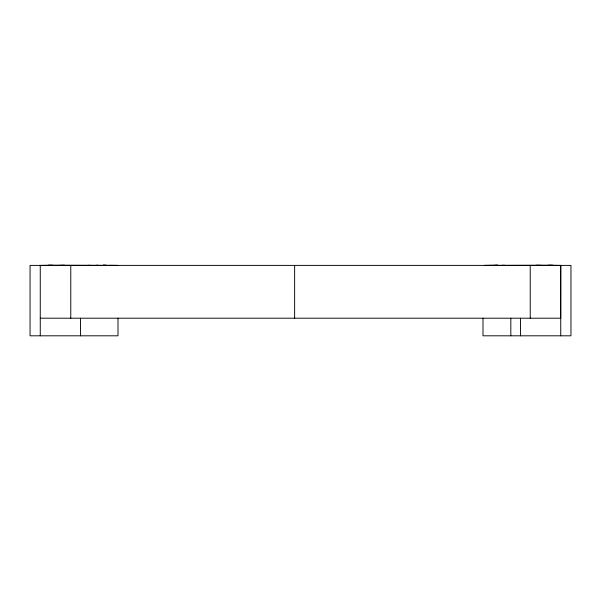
<?xml version="1.0" encoding="UTF-8"?>
<svg xmlns="http://www.w3.org/2000/svg" width="601" height="601" viewBox="0 0 601 601"><rect width="100%" height="100%" fill="white"/><g stroke="black" fill="none" stroke-linecap="round" stroke-linejoin="round"><path stroke-width="0.9" d="M548.495 265.191L560.741 265.394L560.718 318.207L40.259 318.199M501.767 265.394L504.412 265.191M109.209 265.341L116.729 265.394M493.992 265.394L497.726 265.191L484.271 265.394L552.815 265.191M59.041 265.394L64.322 265.191M52.505 265.191L40.259 265.394L40.259 335.809M48.185 265.191L118.006 265.394M536.678 265.191L541.967 265.394M106.693 265.326L103.274 265.191L107.008 265.394M96.588 265.191L98.354 265.326M88.805 265.191L90.173 265.394M560.733 265.387L560.741 335.809M530.225 265.394L530.225 318.199M520.549 318.199L520.549 335.809M510.827 318.199L510.827 335.809M482.994 318.199L482.994 335.809L570.95 335.809L570.95 265.394L30.05 265.394L30.05 335.809L118.006 335.809L118.006 318.199M294.633 265.394L294.633 318.199M80.451 318.199L80.451 335.809M70.775 265.394L70.775 318.199"/></g></svg>
